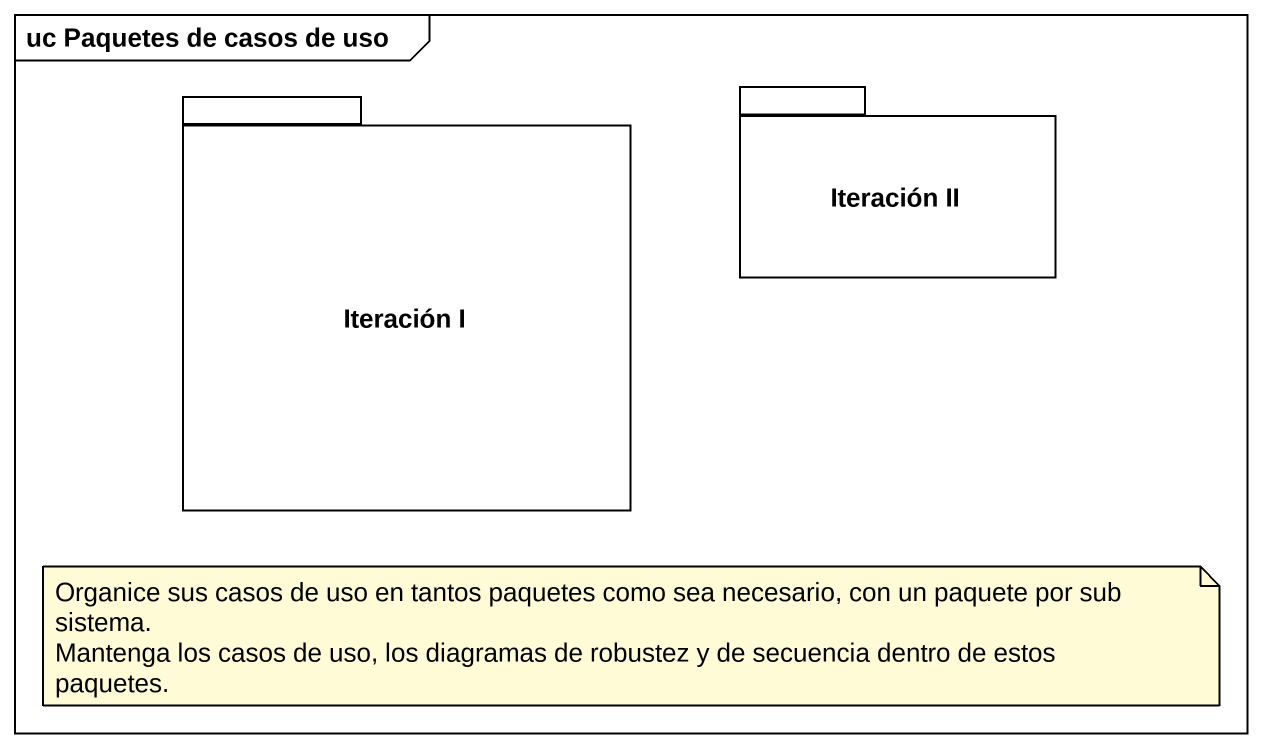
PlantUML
@startuml
mainframe uc Paquetes de casos de uso
package "Iteración I" as Iteración_I {
}
package "Iteración II" as Iteración_II {
}
note as N1
  Organice sus casos de uso en tantos paquetes como sea necesario, con un paquete por sub sistema.
  Mantenga los casos de uso, los diagramas de robustez y de secuencia dentro de estos paquetes.
end note
@enduml
